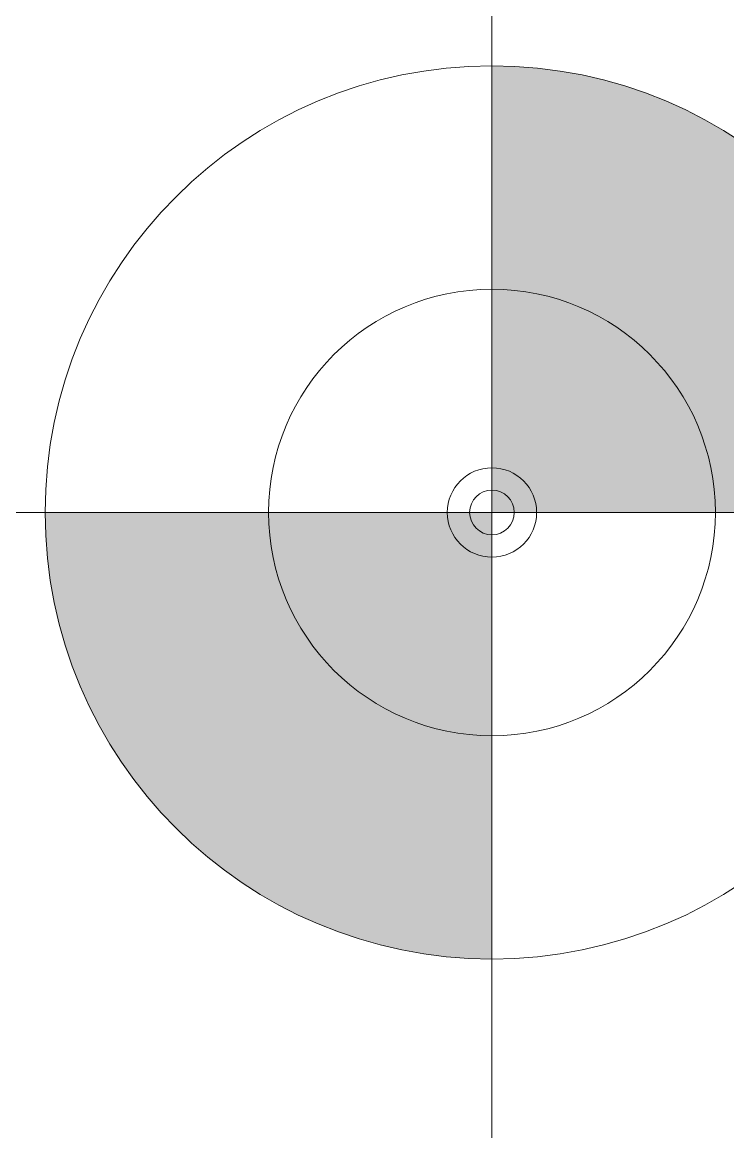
# Model space of a CAD drawing. Extents: x -9058 to 11890, y 0 to 4205.
# Drawn here: x 1653.3 to 1732.2, y 2943.5 to 3068.4 of the extents above; entities that cross this region are included whole.
import ezdxf
from ezdxf.enums import TextEntityAlignment as Align

# ---------------------------------------------------------------- set-up
doc = ezdxf.new("R2010")
doc.units = 0
doc.header["$MEASUREMENT"] = 0
doc.layers.get('0').update_dxf_attribs({"color": 9, "lineweight": 9})
for name, color, linetype, lineweight in [('40A', 9, 'Continuous', 9), ('M-TEFRIS2-015', 129, 'Continuous', 9), ('M-TEFRIS2-015 @ 1 (2)', 129, 'Continuous', 9), ('M-TEFRIS2-015 @ 10 (2)', 129, 'Continuous', 9), ('M-TEFRIS2-015 @ 10 (3)', 129, 'Continuous', 9), ('M-TEFRIS2-015 @ 2 (2)', 129, 'Continuous', 9), ('M-TEFRIS2-015 @ 20', 129, 'Continuous', 9)]:
    doc.layers.add(name, color=color, linetype=linetype, lineweight=lineweight)
doc.styles.add('Arial', font='arial.ttf', dxfattribs={"height": 2.5})

# ---------------------------------------------------------------- blocks, each defined once
blk = doc.blocks.new('0a_elevationtarget-p')
h = blk.add_hatch(color=256)
h.paths.add_polyline_path([(2.5, 0, 0.414214), (0, 2.5), (0, 0)])
h.paths.add_polyline_path([(0, 0), (-2.5, 0, 0.414214), (0, -2.5)])
blk.add_line((0, -3.5), (0, 3.5))
blk.add_lwpolyline([(16.6046, 0), (-4, 0)])
blk.add_circle((0, 0), 2.5)
at = {"layer": '40A'}
blk.add_lwpolyline([(-2.5, 0), (2.5, 0)], dxfattribs=at)
at = {"style": 'Arial'}
blk.add_attdef('BITMISKOT', text='', height=2, dxfattribs=at).set_placement((4.5, 0), align=Align.BOTTOM_LEFT)
blk.add_attdef('KABAKOT', text='', height=2, dxfattribs=at).set_placement((4.5, -0.5921), align=Align.TOP_LEFT)
blk = doc.blocks.new('*U674')
at = {"layer": 'M-TEFRIS2-015 @ 1 (2)', "zscale": -1, "rotation": 180}
blk.add_blockref('0a_elevationtarget-p', (1705.85, 3013.5), dxfattribs=at)
at = {"layer": 'M-TEFRIS2-015 @ 10 (2)', "xscale": 10, "yscale": 10, "zscale": -10, "rotation": 180}
blk.add_blockref('0a_elevationtarget-p', (1705.85, 3013.5), dxfattribs=at)
at = {"layer": 'M-TEFRIS2-015 @ 10 (3)', "xscale": 10, "yscale": 10, "zscale": -10, "rotation": 180}
blk.add_blockref('0a_elevationtarget-p', (1705.85, 3013.5), dxfattribs=at)
at = {"layer": 'M-TEFRIS2-015 @ 2 (2)', "xscale": 2, "yscale": 2, "zscale": -2, "rotation": 180}
blk.add_blockref('0a_elevationtarget-p', (1705.85, 3013.5), dxfattribs=at)
at = {"layer": 'M-TEFRIS2-015 @ 20', "xscale": 20, "yscale": 20, "zscale": -20, "rotation": 180}
blk.add_blockref('0a_elevationtarget-p', (1705.85, 3013.5), dxfattribs=at)

msp = doc.modelspace()

# ---------------------------------------------------------------- block references
at = {"layer": 'M-TEFRIS2-015', "color": 6}
msp.add_blockref('*U674', (0, 0), dxfattribs=at)

doc.saveas('drawing.dxf')
